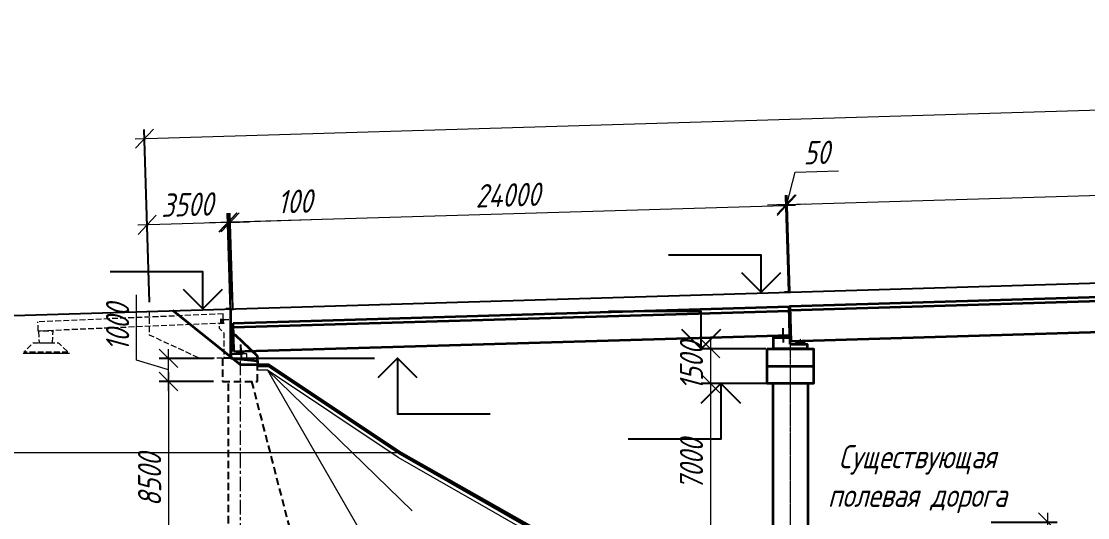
# Model space of a CAD drawing. Header units: millimetres. Extents: x 1864 to 10174863, y -4887456 to 5366151.
# Drawn here: x 3964228 to 4010240, y 9155 to 30555 of the extents above; entities that cross this region are included whole.
import ezdxf
from ezdxf.enums import TextEntityAlignment as Align

# ---------------------------------------------------------------- set-up
doc = ezdxf.new("R2018")
doc.units = ezdxf.units.MM
for name, pattern in [('DASHED', [7, 5, -2, 0]), ('невидимая', [9.525, 6.35, -3.175]), ('осевая', [2, 1.25, -0.25, 0.25, -0.25])]:
    doc.linetypes.add(name, pattern=pattern)
for name, color, linetype, lineweight in [('04_Невидимые', 3, 'Continuous', 13), ('1-Бетон', 106, 'Continuous', 35), ('1-Примечания', 4, 'Continuous', 25), ('1-Размеры', 1, 'Continuous', 25), ('1-Текст_3', 250, 'Continuous', 25), ('ИС_TXT', 4, 'Continuous', 18), ('ИС_АРМ', 1, 'Continuous', 35), ('ИС_Основная', 7, 'Continuous', 35), ('ИС_Ось', 3, 'осевая', 18), ('ИС_Разм', 3, 'Continuous', 18), ('ИС_Размер', 3, 'Continuous', 18), ('ИС_Тонкая', 3, 'Continuous', 18)]:
    doc.layers.add(name, color=color, linetype=linetype, lineweight=lineweight)
doc.layers.add('ИС_Невидимая', color=4, linetype='невидимая')
doc.layers.add('Красный профиль', color=1, linetype='Continuous')
doc.styles.add('0', font='isocpeur.ttf', dxfattribs={"width": 0.8, "oblique": 15})
doc.styles.add('ISOCPEUR', font='isocpeur.ttf', dxfattribs={"width": 0.8, "oblique": 15, "height": 2.5})
doc.styles.get("Standard").update_dxf_attribs({"font": 'arial.ttf'})
doc.dimstyles.new('М400нов', dxfattribs={"dimscale": 400, "dimtxt": 2.5, "dimasz": 2, "dimexe": 1, "dimexo": 1, "dimgap": 0.8, "dimtad": 1, "dimdec": 0, "dimzin": 0, "dimdsep": 46, "dimtxsty": '0', "dimblk": 'OBLIQUE', "dimcen": 0.09, "dimdle": 1, "dimclrd": 256, "dimclre": 256, "dimclrt": 256, "dimadec": 4, "dimazin": 0, "dimtfac": 1, "dimtdec": 0, "dimtmove": 1, "dimatfit": 2, "dimfxl": 1, "dimtolj": 1, "dimtzin": 0, "dimlwd": -1, "dimarcsym": 0})

# ---------------------------------------------------------------- blocks, each defined once
blk = doc.blocks.new('33')
at = {"layer": '1-Бетон'}
for points in [[(33000, 1530), (33000, 0), (0, 0), (0, 1530), (33000, 1530)], [(0, 1350), (33000, 1350)]]:
    blk.add_lwpolyline(points, dxfattribs=at)
at = {"layer": 'ИС_Ось'}
for points in [[(400, -108), (400, 108)], [(32600, -108), (32600, 108)]]:
    blk.add_lwpolyline(points, dxfattribs=at)
blk = doc.blocks.new('_OBLIQUE')
at = {"color": 0, "linetype": 'ByBlock', "lineweight": -2}
blk.add_line((0.5, 0.5), (-0.5, -0.5), dxfattribs=at)
blk = doc.blocks.new('*D471')
at = {"layer": 'Defpoints', "color": 0, "linetype": 'Continuous', "transparency": 16777216}
for p in [(4123852, 30143), (4124076, 22692), (3969765, 18046)]:
    blk.add_point(p, dxfattribs=at)
at = {"layer": 'ИС_Размер', "lineweight": -2, "transparency": 16777216}
for p, q in [((4124064, 23092), (4123840, 30543)), ((3969753, 18446), (3969529, 25898))]:
    blk.add_line(p, q, dxfattribs=at)
at = {"layer": 'ИС_Размер', "transparency": 16777216}
blk.add_line((3969141, 25486), (4124252, 30155), dxfattribs=at)
at = {"layer": 'ИС_Размер', "linetype": 'Continuous', "transparency": 16777216, "xscale": 800, "yscale": 800, "zscale": 800}
for p, rotation in [((4123852, 30143), 1.724269677828712), ((3969541, 25498), 181.7242696778287)]:
    blk.add_blockref('_OBLIQUE', p, dxfattribs=dict(at, rotation=rotation))
at = {"layer": 'ИС_Размер', "linetype": 'Continuous', "transparency": 16777216, "insert": (4046672, 28640), "char_height": 1000, "attachment_point": 5, "rotation": 1.7243, "style": '0'}
blk.add_mtext('\\A1;154400', dxfattribs=at)
blk = doc.blocks.new('*U455')
blk.add_lwpolyline([(0, 0), (0, 200)])
at = {"layer": 'Defpoints'}
for points in [[(-9, 0), (-9, 200)], [(-8, 0), (-8, 200)], [(8, 0), (8, 200)], [(9, 0), (9, 200)]]:
    blk.add_lwpolyline(points, dxfattribs=at)
blk = doc.blocks.new('б24 1.23')
at = {"layer": '1-Бетон', "linetype": 'Continuous'}
for points in [[(0, 0), (6, 1230)], [(5, 1050), (24005, 940)], [(6, 1230), (24005, 1120)], [(24000, -110), (24005, 1120)], [(0, 0), (24000, -110)]]:
    blk.add_lwpolyline(points, dxfattribs=at)
at = {"layer": 'Красный профиль', "linetype": 'Continuous'}
for points in [[(301, 306), (299, -309)], [(23701, 199), (23698, -416)]]:
    blk.add_lwpolyline(points, dxfattribs=at)
blk = doc.blocks.new('*D458')
at = {"layer": 'Defpoints', "color": 0, "linetype": 'Continuous', "transparency": 16777216}
for p in [(4030263, 23647), (4030388, 19499), (3997403, 18509)]:
    blk.add_point(p, dxfattribs=at)
at = {"layer": 'ИС_Размер', "lineweight": -2, "transparency": 16777216}
for p, q in [((4030376, 19899), (4030251, 24047)), ((3997391, 18909), (3997266, 23057))]:
    blk.add_line(p, q, dxfattribs=at)
at = {"layer": 'ИС_Размер', "transparency": 16777216}
blk.add_line((3996879, 22645), (4030663, 23659), dxfattribs=at)
at = {"layer": 'ИС_Размер', "linetype": 'Continuous', "transparency": 16777216, "xscale": 800, "yscale": 800, "zscale": 800}
for p, rotation in [((4030263, 23647), 1.718358011817151), ((3997278, 22657), 181.7183580118171)]:
    blk.add_blockref('_OBLIQUE', p, dxfattribs=dict(at, rotation=rotation))
at = {"layer": 'ИС_Размер', "linetype": 'Continuous', "transparency": 16777216, "insert": (4013746, 23972), "char_height": 1000, "attachment_point": 5, "rotation": 1.7184, "style": '0'}
blk.add_mtext('\\A1;33000', dxfattribs=at)
blk = doc.blocks.new('*D463')
at = {"layer": 'Defpoints', "color": 0, "linetype": 'Continuous', "transparency": 16777216}
for p in [(3997278, 22657), (3997353, 18508), (3997403, 18509)]:
    blk.add_point(p, dxfattribs=at)
at = {"layer": 'ИС_Размер', "transparency": 16777216}
for p, q in [((3997254, 22657), (3997626, 24048)), ((3997626, 24048), (3999493, 24104)), ((3997229, 22656), (3996429, 22632)), ((3997229, 22656), (3997278, 22657)), ((3997229, 22656), (3997278, 22657)), ((3997278, 22657), (3998078, 22681))]:
    blk.add_line(p, q, dxfattribs=at)
at = {"layer": 'ИС_Размер', "lineweight": -2, "transparency": 16777216}
for p, q in [((3997341, 18908), (3997217, 23056)), ((3997391, 18909), (3997266, 23057))]:
    blk.add_line(p, q, dxfattribs=at)
at = {"layer": 'ИС_Размер', "linetype": 'Continuous', "transparency": 16777216, "xscale": 800, "yscale": 800, "zscale": 800}
for p, rotation in [((3997229, 22656), 1.71835801171178), ((3997278, 22657), 181.7183580117118)]:
    blk.add_blockref('_OBLIQUE', p, dxfattribs=dict(at, rotation=rotation))
at = {"layer": 'ИС_Размер', "linetype": 'Continuous', "transparency": 16777216, "insert": (3998535, 24896), "char_height": 1000, "attachment_point": 5, "rotation": 1.7184, "style": '0'}
blk.add_mtext('\\A1;50', dxfattribs=at)
blk = doc.blocks.new('*D464')
at = {"layer": 'Defpoints', "color": 0, "linetype": 'Continuous', "transparency": 16777216}
for p in [(3973242, 21888), (3997353, 18508), (3973364, 17796)]:
    blk.add_point(p, dxfattribs=at)
at = {"layer": 'ИС_Размер', "transparency": 16777216}
blk.add_line((3997632, 22612), (3972843, 21877), dxfattribs=at)
at = {"layer": 'ИС_Размер', "lineweight": -2, "transparency": 16777216}
for p, q in [((3997341, 18908), (3997220, 23000)), ((3973352, 18196), (3973231, 22288))]:
    blk.add_line(p, q, dxfattribs=at)
at = {"layer": 'ИС_Размер', "linetype": 'Continuous', "transparency": 16777216, "xscale": 800, "yscale": 800, "zscale": 800}
for p, rotation in [((3997232, 22600), 1.699057018737031), ((3973242, 21888), 181.6990570187371)]:
    blk.add_blockref('_OBLIQUE', p, dxfattribs=dict(at, rotation=rotation))
at = {"layer": 'ИС_Размер', "linetype": 'Continuous', "transparency": 16777216, "insert": (3985213, 23064), "char_height": 1000, "attachment_point": 5, "rotation": 1.6991, "style": '0'}
blk.add_mtext('\\A1;24000', dxfattribs=at)
blk = doc.blocks.new('*D465')
at = {"layer": 'Defpoints', "color": 0, "linetype": 'Continuous', "transparency": 16777216}
for p in [(3973140, 21885), (3973264, 17706), (3973364, 17709)]:
    blk.add_point(p, dxfattribs=at)
at = {"layer": 'ИС_Размер', "lineweight": -2, "transparency": 16777216}
for p, q in [((3973253, 18106), (3973129, 22285)), ((3973352, 18108), (3973228, 22288))]:
    blk.add_line(p, q, dxfattribs=at)
at = {"layer": 'ИС_Размер', "transparency": 16777216}
for p, q in [((3973140, 21885), (3972341, 21862)), ((3973240, 21888), (3973140, 21885)), ((3973240, 21888), (3973140, 21885)), ((3977186, 22005), (3973240, 21888)), ((3973240, 21888), (3974040, 21912))]:
    blk.add_line(p, q, dxfattribs=at)
at = {"layer": 'ИС_Размер', "linetype": 'Continuous', "transparency": 16777216, "xscale": 800, "yscale": 800, "zscale": 800}
for p, rotation in [((3973140, 21885), 1.699057018644369), ((3973240, 21888), 181.6990570186444)]:
    blk.add_blockref('_OBLIQUE', p, dxfattribs=dict(at, rotation=rotation))
at = {"layer": 'ИС_Размер', "linetype": 'Continuous', "transparency": 16777216, "insert": (3976028, 22791), "char_height": 1000, "attachment_point": 5, "rotation": 1.6991, "style": '0'}
blk.add_mtext('\\A1;100', dxfattribs=at)
blk = doc.blocks.new('*D466')
at = {"layer": 'Defpoints', "color": 0, "linetype": 'Continuous', "transparency": 16777216}
for p in [(3969653, 21779), (3969765, 18050), (3973264, 18155)]:
    blk.add_point(p, dxfattribs=at)
at = {"layer": 'ИС_Размер', "lineweight": -2, "transparency": 16777216}
for p, q in [((3969753, 18450), (3969641, 22179)), ((3973252, 18555), (3973140, 22284))]:
    blk.add_line(p, q, dxfattribs=at)
at = {"layer": 'ИС_Размер', "transparency": 16777216}
blk.add_line((3973552, 21896), (3969253, 21767), dxfattribs=at)
at = {"layer": 'ИС_Размер', "linetype": 'Continuous', "transparency": 16777216, "xscale": 800, "yscale": 800, "zscale": 800}
for p, rotation in [((3969653, 21779), 181.720960202048), ((3973152, 21884), 1.72096020204795)]:
    blk.add_blockref('_OBLIQUE', p, dxfattribs=dict(at, rotation=rotation))
at = {"layer": 'ИС_Размер', "linetype": 'Continuous', "transparency": 16777216, "insert": (3971378, 22651), "char_height": 1000, "attachment_point": 5, "rotation": 1.721, "style": '0'}
blk.add_mtext('\\A1;3500', dxfattribs=at)
blk = doc.blocks.new('*U446')
at = {"layer": '1-Примечания', "linetype": 'Continuous'}
blk.add_line((0, 0), (4.5, 0), dxfattribs=at)
for points in [[(7, 0), (7, 4), (17, 4)], [(9.12, 2.12), (7, 0), (4.88, 2.12)]]:
    blk.add_lwpolyline(points, dxfattribs=at)
at = {"layer": '1-Текст_3', "lineweight": 30, "oblique": 15, "width": 0.8, "flags": 104}
blk.add_attdef('ВЫСОТА', text='', height=3, dxfattribs=at).set_placement((12.13, 6.17), align=Align.MIDDLE_CENTER)
blk.add_attdef('ПРИМЕЧАНИЕ', text='', height=3, dxfattribs=at).set_placement((12, 3.25), align=Align.TOP_CENTER)
blk = doc.blocks.new('*U447')
at = {"layer": '1-Примечания', "linetype": 'Continuous'}
blk.add_line((0, 0), (2.5, 0), dxfattribs=at)
for points in [[(7.12, -2.12), (5, 0), (2.88, -2.12)], [(5, 0), (5, -6), (15, -6)]]:
    blk.add_lwpolyline(points, dxfattribs=at)
at = {"layer": '1-Текст_3', "lineweight": 30, "oblique": 15, "width": 0.8, "flags": 104}
blk.add_attdef('ВЫСОТА', text='', height=3, dxfattribs=at).set_placement((10.13, -3.83), align=Align.MIDDLE_CENTER)
blk.add_attdef('ПРИМЕЧАНИЕ', text='', height=3, dxfattribs=at).set_placement((10, -6.75), align=Align.TOP_CENTER)
blk = doc.blocks.new('*U437')
at = {"layer": '1-Примечания', "linetype": 'Continuous'}
blk.add_line((0, 0), (0.5, 0), dxfattribs=at)
for points in [[(3, 0), (3, 4), (13, 4)], [(5.12, 2.12), (3, 0), (0.88, 2.12)]]:
    blk.add_lwpolyline(points, dxfattribs=at)
at = {"layer": '1-Текст_3', "lineweight": 30, "oblique": 15, "width": 0.8, "flags": 104}
blk.add_attdef('ВЫСОТА', text='', height=3, dxfattribs=at).set_placement((8.13, 6.17), align=Align.MIDDLE_CENTER)
blk.add_attdef('ПРИМЕЧАНИЕ', text='', height=3, dxfattribs=at).set_placement((8, 3.25), align=Align.TOP_CENTER)
blk = doc.blocks.new('*U439')
at = {"layer": '1-Примечания', "linetype": 'Continuous'}
blk.add_line((0, 0), (0.5, 0), dxfattribs=at)
for points in [[(3, 0), (3, 4), (13, 4)], [(5.12, 2.12), (3, 0), (0.88, 2.12)]]:
    blk.add_lwpolyline(points, dxfattribs=at)
at = {"layer": '1-Текст_3', "lineweight": 30, "oblique": 15, "width": 0.8, "flags": 104}
blk.add_attdef('ВЫСОТА', text='', height=3, dxfattribs=at).set_placement((8.13, 6.17), align=Align.MIDDLE_CENTER)
blk.add_attdef('ПРИМЕЧАНИЕ', text='', height=3, dxfattribs=at).set_placement((8, 3.25), align=Align.TOP_CENTER)
blk = doc.blocks.new('*U442')
at = {"layer": '1-Примечания', "linetype": 'Continuous'}
blk.add_line((0, 0), (-15.5, 0), dxfattribs=at)
for points in [[(-18, 0), (-18, -6), (-28, -6)], [(-20.12, -2.12), (-18, 0), (-15.88, -2.12)]]:
    blk.add_lwpolyline(points, dxfattribs=at)
at = {"layer": '1-Текст_3', "lineweight": 30, "oblique": 15, "width": 0.8, "flags": 104}
blk.add_attdef('ВЫСОТА', text='', height=3, dxfattribs=at).set_placement((-23.13, -3.83), align=Align.MIDDLE_CENTER)
blk.add_attdef('ПРИМЕЧАНИЕ', text='', height=3, dxfattribs=at).set_placement((-23, -6.75), align=Align.TOP_CENTER)
blk = doc.blocks.new('*D889')
at = {"layer": 'Defpoints', "color": 0, "linetype": 'Continuous', "transparency": 16777216}
for p in [(4005672, 8964), (4008518, 8964), (4005672, 4464)]:
    blk.add_point(p, dxfattribs=at)
at = {"layer": 'ИС_Размер', "transparency": 16777216}
blk.add_line((4008518, 4064), (4008518, 9364), dxfattribs=at)
at = {"layer": 'ИС_Размер', "lineweight": -2, "transparency": 16777216}
for p, q in [((4006072, 8964), (4008918, 8964)), ((4006072, 4464), (4008918, 4464))]:
    blk.add_line(p, q, dxfattribs=at)
at = {"layer": 'ИС_Размер', "linetype": 'Continuous', "transparency": 16777216, "xscale": 800, "yscale": 800, "zscale": 800}
for p, rotation in [((4008518, 8964), 90), ((4008518, 4464), 270)]:
    blk.add_blockref('_OBLIQUE', p, dxfattribs=dict(at, rotation=rotation))
at = {"layer": 'ИС_Размер', "linetype": 'Continuous', "transparency": 16777216, "insert": (4007698, 6714), "char_height": 1000, "attachment_point": 5, "rotation": 90, "style": '0'}
blk.add_mtext('\\A1;4500', dxfattribs=at)
blk = doc.blocks.new('*D938')
at = {"layer": 'Defpoints', "color": 0, "linetype": 'Continuous', "transparency": 16777216}
for p in [(3996414, 14940), (3993963, 7940), (3996214, 7940)]:
    blk.add_point(p, dxfattribs=at)
at = {"layer": 'ИС_Размер', "transparency": 16777216}
blk.add_line((3993963, 15340), (3993963, 7540), dxfattribs=at)
at = {"layer": 'ИС_Размер', "lineweight": -2, "transparency": 16777216}
for p, q in [((3996014, 14940), (3993563, 14940)), ((3995814, 7940), (3993563, 7940))]:
    blk.add_line(p, q, dxfattribs=at)
at = {"layer": 'ИС_Размер', "linetype": 'Continuous', "transparency": 16777216, "xscale": 800, "yscale": 800, "zscale": 800}
for p, rotation in [((3993963, 14940), 90), ((3993963, 7940), 270)]:
    blk.add_blockref('_OBLIQUE', p, dxfattribs=dict(at, rotation=rotation))
at = {"layer": 'ИС_Размер', "linetype": 'Continuous', "transparency": 16777216, "insert": (3993143, 11440), "char_height": 1000, "attachment_point": 5, "rotation": 90, "style": '0'}
blk.add_mtext('\\A1;7000', dxfattribs=at)
blk = doc.blocks.new('*D939')
at = {"layer": 'Defpoints', "color": 0, "linetype": 'Continuous', "transparency": 16777216}
for p in [(3996414, 16440), (3993963, 14940), (3996414, 14940)]:
    blk.add_point(p, dxfattribs=at)
at = {"layer": 'ИС_Размер', "transparency": 16777216}
blk.add_line((3993963, 16840), (3993963, 14540), dxfattribs=at)
at = {"layer": 'ИС_Размер', "lineweight": -2, "transparency": 16777216}
for p, q in [((3996014, 16440), (3993563, 16440)), ((3996014, 14940), (3993563, 14940))]:
    blk.add_line(p, q, dxfattribs=at)
at = {"layer": 'ИС_Размер', "linetype": 'Continuous', "transparency": 16777216, "xscale": 800, "yscale": 800, "zscale": 800}
for p, rotation in [((3993963, 16440), 90), ((3993963, 14940), 270)]:
    blk.add_blockref('_OBLIQUE', p, dxfattribs=dict(at, rotation=rotation))
at = {"layer": 'ИС_Размер', "linetype": 'Continuous', "transparency": 16777216, "insert": (3993143, 15690), "char_height": 1000, "attachment_point": 5, "rotation": 90, "style": '0'}
blk.add_mtext('\\A1;1500', dxfattribs=at)
blk = doc.blocks.new('*D952')
at = {"layer": 'Defpoints', "color": 0, "linetype": 'Continuous', "transparency": 16777216}
for p in [(3972915, 15029), (3970583, 6529), (3972701, 6529)]:
    blk.add_point(p, dxfattribs=at)
at = {"layer": 'ИС_Размер', "transparency": 16777216}
blk.add_line((3970583, 15429), (3970583, 6129), dxfattribs=at)
at = {"layer": 'ИС_Размер', "lineweight": -2, "transparency": 16777216}
for p, q in [((3972515, 15029), (3970183, 15029)), ((3972301, 6529), (3970183, 6529))]:
    blk.add_line(p, q, dxfattribs=at)
at = {"layer": 'ИС_Размер', "linetype": 'Continuous', "transparency": 16777216, "xscale": 800, "yscale": 800, "zscale": 800}
for p, rotation in [((3970583, 15029), 90), ((3970583, 6529), 270)]:
    blk.add_blockref('_OBLIQUE', p, dxfattribs=dict(at, rotation=rotation))
at = {"layer": 'ИС_Размер', "linetype": 'Continuous', "transparency": 16777216, "insert": (3969763, 10779), "char_height": 1000, "attachment_point": 5, "rotation": 90, "style": '0'}
blk.add_mtext('\\A1;8500', dxfattribs=at)
blk = doc.blocks.new('*D951')
at = {"layer": 'Defpoints', "color": 0, "linetype": 'Continuous', "transparency": 16777216}
for p in [(3970583, 16025), (3972915, 16025), (3972915, 15029)]:
    blk.add_point(p, dxfattribs=at)
at = {"layer": 'ИС_Размер', "transparency": 16777216}
for p, q in [((3969203, 15941), (3969203, 18769)), ((3970583, 14629), (3970583, 16425)), ((3970583, 15527), (3969203, 15941))]:
    blk.add_line(p, q, dxfattribs=at)
at = {"layer": 'ИС_Размер', "lineweight": -2, "transparency": 16777216}
for p, q in [((3972515, 16025), (3970183, 16025)), ((3972515, 15029), (3970183, 15029))]:
    blk.add_line(p, q, dxfattribs=at)
at = {"layer": 'ИС_Размер', "linetype": 'Continuous', "transparency": 16777216, "xscale": 800, "yscale": 800, "zscale": 800}
for p, rotation in [((3970583, 16025), 90), ((3970583, 15029), 270)]:
    blk.add_blockref('_OBLIQUE', p, dxfattribs=dict(at, rotation=rotation))
at = {"layer": 'ИС_Размер', "linetype": 'Continuous', "transparency": 16777216, "insert": (3968383, 17355), "char_height": 1000, "attachment_point": 5, "rotation": 90, "style": '0'}
blk.add_mtext('\\A1;1000', dxfattribs=at)

msp = doc.modelspace()

# ---------------------------------------------------------------- linework, layer by layer
at = {"linetype": 'Continuous', "flags": 128}
msp.add_lwpolyline([(3973264.5, 16225.8), (3973664.5, 16225.8), (3973664.5, 16297.8)], dxfattribs=at)
at = {"layer": '04_Невидимые', "color": 4, "linetype": 'DASHED', "ltscale": 50, "flags": 128}
for points in [[(3973264.5, 16025.4), (3971914.7, 16025.4), (3969765.7, 17025.7), (3969765, 18050.5)], [(3964961.7, 17199.3), (3964944.7, 17599.8)], [(3972937.5, 17939.4), (3964954.5, 17600.2)], [(3972954.4, 17539.8), (3964971.5, 17200.5)], [(3964971.5, 17200.5), (3964971.5, 17190.5)]]:
    msp.add_lwpolyline(points, dxfattribs=at)
for points in [[(3973264.5, 16025.4), (3973264.5, 17690.2), (3972965, 17690.2), (3972965, 17521.7), (3972764.5, 17521.7), (3972764.5, 17321.7), (3972964.5, 17121.7), (3972964.5, 16025.4)], [(3964971.5, 17190.5), (3964995.5, 16710.5), (3965016.5, 16690.5), (3965556.5, 16690.5), (3965577.5, 16710.5), (3965601.5, 17190.5)], [(3966236.5, 16290.5), (3964336.5, 16290.5), (3964736.5, 16690.5), (3965836.5, 16690.5)]]:
    msp.add_lwpolyline(points, close=True, dxfattribs=at)
at = {"layer": '04_Невидимые', "color": 4, "linetype": 'DASHED', "ltscale": 500, "flags": 128}
msp.add_lwpolyline([(3972954.5, 17539), (3972937.5, 17939.4)], dxfattribs=at)
msp.add_lwpolyline([(3972954.5, 17539), (3972937.5, 17939.4)], dxfattribs=at)
msp.add_lwpolyline([(3973264.5, 16025.5), (3973964.5, 15956.7), (3973964.5, 16225.8), (3973264.5, 16225.8)], close=True, dxfattribs=at)
at = {"layer": '1-Бетон'}
for points in [[(3996688.8, 16440.2), (3996688.8, 16916.2), (3997389.1, 16916.2), (3997389.1, 16640.2)], [(3997389.1, 16640.2), (3998138.8, 16640.2), (3998138.8, 16440.2), (3996688.8, 16440.2), (3996688.8, 16440.2)], [(3996413.9, 15690.2), (3998413.9, 15690.2)], [(3998164.7, 14940.2), (3998164.4, 7940.2), (3996664.4, 7940.2), (3996664.7, 14940.2)]]:
    msp.add_lwpolyline(points, dxfattribs=at)
for points in [[(3997259.4, 16995.8), (3996919.4, 16995.8), (3996919.4, 17015.8), (3997259.4, 17015.8)], [(3997239.4, 16995.8), (3996939.4, 16995.8), (3996939.4, 16916.2), (3997239.4, 16916.2)], [(3998009.1, 16718.2), (3997669.1, 16718.2), (3997669.1, 16738.2), (3998009.1, 16738.2)], [(3997989.1, 16640.2), (3997689.1, 16640.2), (3997689.1, 16718.2), (3997989.1, 16718.2)], [(3973784.5, 16277.8), (3973544.5, 16277.8), (3973544.5, 16297.8), (3973784.5, 16297.8)], [(3973764.6, 16225.8), (3973564.6, 16225.8), (3973564.6, 16277.8), (3973764.6, 16277.8)], [(3996413.9, 16440.2), (3998413.9, 16440.2), (3998413.9, 14940.2), (3996413.9, 14940.2)]]:
    msp.add_lwpolyline(points, close=True, dxfattribs=at)
at = {"layer": '1-Бетон', "color": 1}
msp.add_lwpolyline([(3974414.7, 15744.6), (3974914.4, 15744.6), (3980610, 11947.6), (3994133.9, 4296.5)], dxfattribs=at)
at = {"layer": 'ИС_TXT', "color": 5, "ltscale": 0.05}
msp.add_line((3966305.8, 16227.1, 999), (3964305.8, 16227.1, 999), dxfattribs=at)
at = {"layer": 'ИС_Невидимая', "ltscale": 50}
msp.add_lwpolyline([(3974414.7, 15912.4), (3973264.5, 16025.5), (3972914.7, 16025.4), (3972914.7, 15028.6), (3974414.7, 15028.6)], close=True, dxfattribs=at)
msp.add_lwpolyline([(3974164.2, 15028.6), (3976363.9, 6528.6), (3973163.9, 6528.6), (3973164.4, 15028.6)], dxfattribs=at)
at = {"layer": 'ИС_Основная'}
for p, q in [((3973684.2, 15744.6), (3970764.4, 18080.4)), ((3974414.7, 15912.4), (3974414.4, 15744.6))]:
    msp.add_line(p, q, dxfattribs=at)
for points in [[(3973264.5, 16025.5), (3973264.5, 18155.4)], [(3980610, 11947.6), (3974914.4, 15744.6), (3973684.2, 15744.6)], [(3993933.3, 4334.3), (3980610, 11947.6)]]:
    msp.add_lwpolyline(points, dxfattribs=at)
msp.add_lwpolyline([(3973264.5, 16025.5), (3974414.7, 15912.4), (3974414.7, 16112.4), (3973464.5, 17017.4), (3973264.5, 17017.4)], close=True, dxfattribs=at)
at = {"layer": 'ИС_Ось', "ltscale": 10}
msp.add_lwpolyline([(3997089.1, 17075.8), (3997089.1, 16952.6)], dxfattribs=at)
at = {"layer": 'ИС_Ось', "ltscale": 500}
for points in [[(3997414.6, -880.9), (3997413.8, 16744.1)], [(3973664.7, 15920.1), (3973664.7, 5720)]]:
    msp.add_lwpolyline(points, dxfattribs=at)
at = {"layer": 'ИС_Ось'}
for points in [[(3997414.6, -6395.1), (3997413.8, 16744.1)], [(3997839.3, 16814.8), (3997839.3, 16609.6)], [(3973664.5, 16438.4), (3973664.5, 16233.2)]]:
    msp.add_lwpolyline(points, dxfattribs=at)
at = {"layer": 'ИС_Тонкая'}
for q in [(3981099.5, 9444.5), (3981318.6, 4309.9)]:
    msp.add_line((3974844.8, 15514.6), q, dxfattribs=at)
for points in [[(3980567.9, 11879.5), (3974890.2, 15664.6), (3974414.4, 15664.6)], [(3980489, 11751.8), (3974844.8, 15514.6), (3974414.4, 15514.6)], [(3980610, 11947.6), (3947036.3, 11947.6)], [(3993594.6, 4262.9), (3980489, 11751.8)], [(3993892.7, 4265.3), (3980567.9, 11879.5)]]:
    msp.add_lwpolyline(points, dxfattribs=at)
at = {"layer": 'Красный профиль', "linetype": 'Continuous', "flags": 128}
msp.add_lwpolyline([(3955751.5, 17630.1), (4111346.7, 22297.9)], dxfattribs=at)

# ---------------------------------------------------------------- block references
at = {"linetype": 'Continuous', "rotation": 1.718358011816822}
msp.add_blockref('33', (3997449.7, 16749.2), dxfattribs=at)
at = {"layer": '1-Бетон', "rotation": 1.961774794791721}
msp.add_blockref('б24 1.23', (3973400.9, 16312.5), dxfattribs=at)
at = {"layer": '1-Размеры', "transparency": 33554687}
ref = msp.add_blockref('*U437', (3997355.9, 18878.2), dxfattribs=dict(at, xscale=-399.9999999999999, yscale=399.9999999999999, zscale=399.9999999999999, rotation=359.999718071565))
lines = msp.add_mtext('\\W0.8000;18.88', dxfattribs={"layer": '1-Текст_3', "insert": (3994105.3, 21345.1), "char_height": 2.5, "attachment_point": 1, "rotation": 359.99972, "bg_fill": 3, "box_fill_scale": 1, "bg_fill_color": 256, "bg_fill_transparency": 0})
ref.add_attrib('ВЫСОТА', '', (3994105.3, 21345.1)).embed_mtext(lines)
lines = msp.add_mtext('\\W0.8000;', dxfattribs={"layer": '1-Текст_3', "insert": (3994155.9, 20178.2), "char_height": 2.5, "attachment_point": 1, "rotation": 359.99972, "bg_fill": 3, "box_fill_scale": 1, "bg_fill_color": 256, "bg_fill_transparency": 0})
ref.add_attrib('ПРИМЕЧАНИЕ', '', (3994155.9, 20178.2)).embed_mtext(lines)
ref = msp.add_blockref('*U439', (3973264.5, 18155.4), dxfattribs=dict(at, xscale=-399.9999999999999, yscale=399.9999999999999, zscale=399.9999999999999, rotation=359.999718071565))
lines = msp.add_mtext('\\W0.8000;18.16', dxfattribs={"layer": '1-Текст_3', "insert": (3970013.8, 20622.4), "char_height": 2.5, "attachment_point": 1, "rotation": 359.99972, "bg_fill": 3, "box_fill_scale": 1, "bg_fill_color": 256, "bg_fill_transparency": 0})
ref.add_attrib('ВЫСОТА', '', (3970013.8, 20622.4)).embed_mtext(lines)
lines = msp.add_mtext('\\W0.8000;', dxfattribs={"layer": '1-Текст_3', "insert": (3970064.5, 19455.5), "char_height": 2.5, "attachment_point": 1, "rotation": 359.99972, "bg_fill": 3, "box_fill_scale": 1, "bg_fill_color": 256, "bg_fill_transparency": 0})
ref.add_attrib('ПРИМЕЧАНИЕ', '', (3970064.5, 19455.5)).embed_mtext(lines)
ref = msp.add_blockref('*U446', (3996364.7, 16440.2), dxfattribs=dict(at, xscale=-399.9999999999999, yscale=399.9999999999999, zscale=399.9999999999999, rotation=359.999718071565))
lines = msp.add_mtext('\\W0.8000;16.44', dxfattribs={"layer": '1-Текст_3', "insert": (3991514.1, 18907.1), "char_height": 2.5, "attachment_point": 1, "rotation": 359.99972, "bg_fill": 3, "box_fill_scale": 1, "bg_fill_color": 256, "bg_fill_transparency": 0})
ref.add_attrib('ВЫСОТА', '', (3991514.1, 18907.1)).embed_mtext(lines)
lines = msp.add_mtext('\\W0.8000;', dxfattribs={"layer": '1-Текст_3', "insert": (3991564.7, 17740.2), "char_height": 2.5, "attachment_point": 1, "rotation": 359.99972, "bg_fill": 3, "box_fill_scale": 1, "bg_fill_color": 256, "bg_fill_transparency": 0})
ref.add_attrib('ПРИМЕЧАНИЕ', '', (3991564.7, 17740.2)).embed_mtext(lines)
ref = msp.add_blockref('*U442', (3973264.7, 16025.4), dxfattribs=dict(at, xscale=-399.9999999999998, yscale=399.9999999999998, zscale=399.9999999999998, rotation=359.999718071565))
lines = msp.add_mtext('\\W0.8000;16.03', dxfattribs={"layer": '1-Текст_3', "insert": (3982515.3, 14492.3), "char_height": 2.5, "attachment_point": 1, "rotation": 359.99972, "bg_fill": 3, "box_fill_scale": 1, "bg_fill_color": 256, "bg_fill_transparency": 0})
ref.add_attrib('ВЫСОТА', '', (3982515.3, 14492.3)).embed_mtext(lines)
lines = msp.add_mtext('\\W0.8000;', dxfattribs={"layer": '1-Текст_3', "insert": (3982464.7, 13325.4), "char_height": 2.5, "attachment_point": 1, "rotation": 359.99972, "bg_fill": 3, "box_fill_scale": 1, "bg_fill_color": 256, "bg_fill_transparency": 0})
ref.add_attrib('ПРИМЕЧАНИЕ', '', (3982464.7, 13325.4)).embed_mtext(lines)
ref = msp.add_blockref('*U447', (3996413.9, 14940.1), dxfattribs=dict(at, xscale=-399.9999999999999, yscale=399.9999999999999, zscale=399.9999999999999, rotation=359.999718071565))
lines = msp.add_mtext('\\W0.8000;14.94', dxfattribs={"layer": '1-Текст_3', "insert": (3992363.2, 13407), "char_height": 2.5, "attachment_point": 1, "rotation": 359.99972, "bg_fill": 3, "box_fill_scale": 1, "bg_fill_color": 256, "bg_fill_transparency": 0})
ref.add_attrib('ВЫСОТА', '', (3992363.2, 13407)).embed_mtext(lines)
lines = msp.add_mtext('\\W0.8000;', dxfattribs={"layer": '1-Текст_3', "insert": (3992413.9, 12240.1), "char_height": 2.5, "attachment_point": 1, "rotation": 359.99972, "bg_fill": 3, "box_fill_scale": 1, "bg_fill_color": 256, "bg_fill_transparency": 0})
ref.add_attrib('ПРИМЕЧАНИЕ', '', (3992413.9, 12240.1)).embed_mtext(lines)
at = {"layer": 'ИС_АРМ', "xscale": -1}
msp.add_blockref('*U455', (3972865.9, 17521.7), dxfattribs=at)

# ---------------------------------------------------------------- texts
at = {"layer": 'ИС_Разм', "insert": (4002892.9, 10816.6), "char_height": 2000, "width": 9944.973, "attachment_point": 5, "style": 'ISOCPEUR'}
msp.add_mtext('{\\H0.5x;Существующая полевая дорога}', dxfattribs=at)

# ---------------------------------------------------------------- dimensions: what is measured, and where the dimension line sits
at = {"layer": 'ИС_Размер', "linetype": 'Continuous'}
for p1, p2, distance, override, picture, middle in [((3969765, 18046.5), (4124076.1, 22691.7), 7455, {"dimrnd": 200}, '*D471', (4046671.6, 28640.3)), ((3997353.302, 18507.7842), (3997402.7643, 18509.2681), 4149.9952, {"dimrnd": 10}, '*D463', (3997921.2889, 24877.6759)), ((3973264.5, 18155.4), (3969765, 18050.3), -3730.5, {"dimrnd": 10}, '*D466', (3971378.1, 22651.4))]:
    dim = msp.add_aligned_dim(p1=p1, p2=p2, distance=distance, dimstyle='М400нов', override=override, dxfattribs=at)
    dim.commit()
    dim.dimension.update_dxf_attribs({"geometry": picture, "text_midpoint": middle})
for p1, p2, distance, picture, middle in [((3997402.8, 18509.3), (4030387.9, 19498.8), 4150, '*D458', (4013746.3, 23971.8)), ((3997353.3, 18507.8), (3973363.9, 17796.2), -4094, '*D464', (3985212.9, 23063.8))]:
    dim = msp.add_aligned_dim(p1=p1, p2=p2, distance=distance, dimstyle='М400нов', dxfattribs=at)
    dim.commit()
    dim.dimension.update_dxf_attribs({"geometry": picture, "text_midpoint": middle})
dim = msp.add_linear_dim(base=(3973140.5, 21885.4), p1=(3973363.9, 17708.7), p2=(3973264.5, 17705.7), angle=181.69906, dimstyle='М400нов', override={"dimrnd": 10}, dxfattribs=at)
dim.commit()
dim.dimension.update_dxf_attribs({"geometry": '*D465', "text_midpoint": (3976052.6, 21971.8), "dimtype": 161})
dim = msp.add_linear_dim(base=(3970582.9, 16025.4), p1=(3972915, 15028.6), p2=(3972914.7, 16025.4), angle=90, dimstyle='М400нов', override={"dimrnd": 10}, dxfattribs=at)
dim.commit()
dim.dimension.update_dxf_attribs({"geometry": '*D951', "text_midpoint": (3968382.9, 16261)})
dim = msp.add_linear_dim(base=(3993963.1, 14940.1), p1=(3996413.9, 16440.2), p2=(3996413.9, 14940.1), angle=90, dimstyle='М400нов', dxfattribs=at)
dim.commit()
dim.dimension.update_dxf_attribs({"geometry": '*D939', "text_midpoint": (3993963.1, 15690.1), "dimtype": 160})
for base, p1, p2, picture, middle in [((3970582.9, 6528.6), (3972915, 15028.6), (3972701.5, 6528.6), '*D952', (3969762.9, 10778.6)), ((3993963.1, 7940.2), (3996413.9, 14940.2), (3996214.4, 7940.2), '*D938', (3993143.1, 11440.2)), ((4008517.7, 8963.6), (4005671.8, 4463.6), (4005671.8, 8963.6), '*D889', (4007697.7, 6713.6))]:
    dim = msp.add_linear_dim(base=base, p1=p1, p2=p2, angle=90, dimstyle='М400нов', dxfattribs=at)
    dim.commit()
    dim.dimension.update_dxf_attribs({"geometry": picture, "text_midpoint": middle})

doc.saveas('drawing.dxf')
